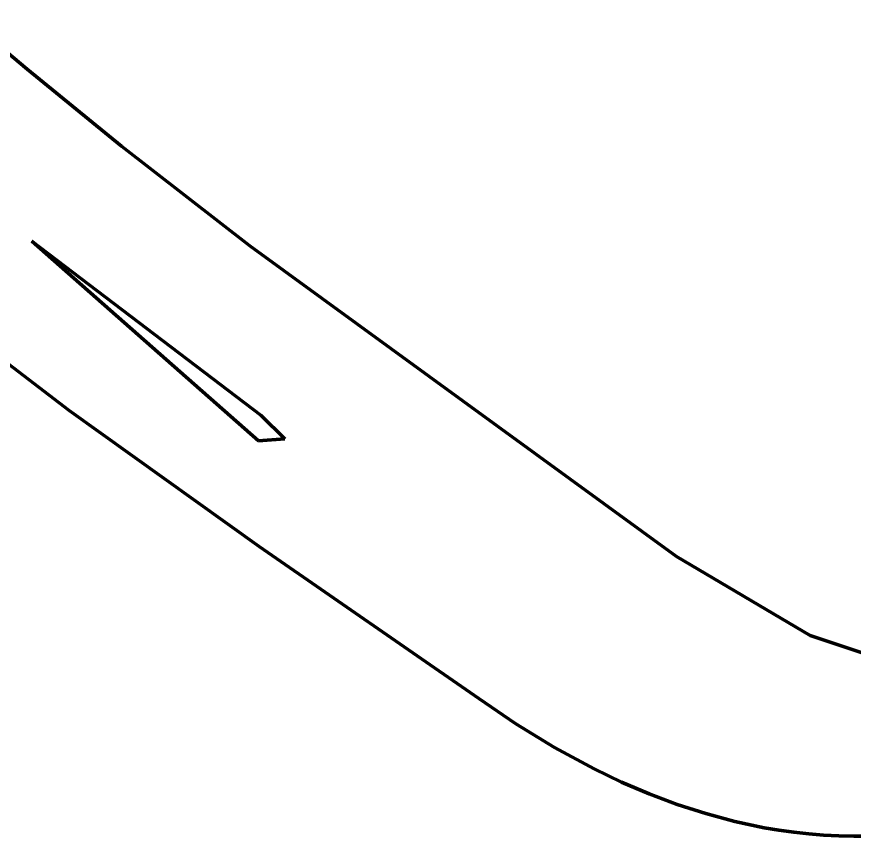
# Model space of a CAD drawing. Header units: millimetres. Extents: x 0 to 14, y 0 to 17.6.
# Drawn here: x 10.448 to 11.074, y 13.386 to 13.998 of the extents above; entities that cross this region are included whole.
import ezdxf

# ---------------------------------------------------------------- set-up
doc = ezdxf.new("R2010")
doc.units = ezdxf.units.MM
doc.layers.add('color#010506ff', color=7, linetype='CONTINUOUS', lineweight=100)
doc.layers.add('color#ffffffff', color=7, linetype='CONTINUOUS', lineweight=100)

msp = doc.modelspace()

# ---------------------------------------------------------------- linework, layer by layer
at = {"layer": 'color#010506ff'}
for p, q in [((10.40932, 13.99841), (10.45569, 13.95924)), ((10.45569, 13.95924), (10.52634, 13.90177)), ((10.52634, 13.90177), (10.62223, 13.8272)), ((10.45936, 13.83056), (10.62869, 13.68141)), ((10.63069, 13.70032), (10.45936, 13.83056)), ((10.62223, 13.8272), (10.94144, 13.5948)), ((10.48722, 13.70393), (10.42781, 13.74939)), ((10.6294, 13.60226), (10.48722, 13.70393)), ((10.64837, 13.68283), (10.63069, 13.70032)), ((10.62869, 13.68141), (10.64837, 13.68283)), ((10.79356, 13.4888), (10.6294, 13.60226)), ((10.94144, 13.5948), (11.04121, 13.53573)), ((11.04121, 13.53573), (11.08324, 13.52185)), ((10.8213, 13.46979), (10.79356, 13.4888)), ((10.8501, 13.45213), (10.8213, 13.46979)), ((10.87987, 13.43604), (10.8501, 13.45213)), ((10.90022, 13.42631), (10.87987, 13.43604)), ((10.92093, 13.41745), (10.90022, 13.42631)), ((10.94198, 13.40954), (10.92093, 13.41745)), ((10.96335, 13.40264), (10.94198, 13.40954)), ((10.985, 13.39683), (10.96335, 13.40264)), ((11.00691, 13.39216), (10.985, 13.39683)), ((11.01796, 13.39028), (11.00691, 13.39216)), ((11.02906, 13.38871), (11.01796, 13.39028)), ((11.04021, 13.38747), (11.02906, 13.38871)), ((11.05141, 13.38656), (11.04021, 13.38747)), ((11.06266, 13.38598), (11.05141, 13.38656)), ((11.07395, 13.38576), (11.06266, 13.38598)), ((11.08528, 13.38589), (11.07395, 13.38576))]:
    msp.add_line(p, q, dxfattribs=at)
at = {"layer": 'color#ffffffff'}
for p, q in [((10.45569, 13.95924), (10.40932, 13.99841)), ((10.52634, 13.90177), (10.45569, 13.95924)), ((10.62223, 13.8272), (10.52634, 13.90177)), ((10.45936, 13.83056), (10.63069, 13.70032)), ((10.62869, 13.68141), (10.45936, 13.83056)), ((10.94144, 13.5948), (10.62223, 13.8272)), ((10.42781, 13.74939), (10.48722, 13.70393)), ((10.48722, 13.70393), (10.6294, 13.60226)), ((10.63069, 13.70032), (10.64837, 13.68283)), ((10.64837, 13.68283), (10.62869, 13.68141)), ((10.6294, 13.60226), (10.79356, 13.4888)), ((11.04121, 13.53573), (10.94144, 13.5948)), ((11.08324, 13.52185), (11.04121, 13.53573)), ((10.79356, 13.4888), (10.8213, 13.46979)), ((10.8213, 13.46979), (10.8501, 13.45213)), ((10.8501, 13.45213), (10.87987, 13.43604)), ((10.87987, 13.43604), (10.90022, 13.42631)), ((10.90022, 13.42631), (10.92093, 13.41745)), ((10.92093, 13.41745), (10.94198, 13.40954)), ((10.94198, 13.40954), (10.96335, 13.40264)), ((10.96335, 13.40264), (10.985, 13.39683)), ((10.985, 13.39683), (11.00691, 13.39216)), ((11.00691, 13.39216), (11.01796, 13.39028)), ((11.01796, 13.39028), (11.02906, 13.38871)), ((11.02906, 13.38871), (11.04021, 13.38747)), ((11.04021, 13.38747), (11.05141, 13.38656)), ((11.05141, 13.38656), (11.06266, 13.38598)), ((11.06266, 13.38598), (11.07395, 13.38576)), ((11.07395, 13.38576), (11.08528, 13.38589))]:
    msp.add_line(p, q, dxfattribs=at)

doc.saveas('drawing.dxf')
